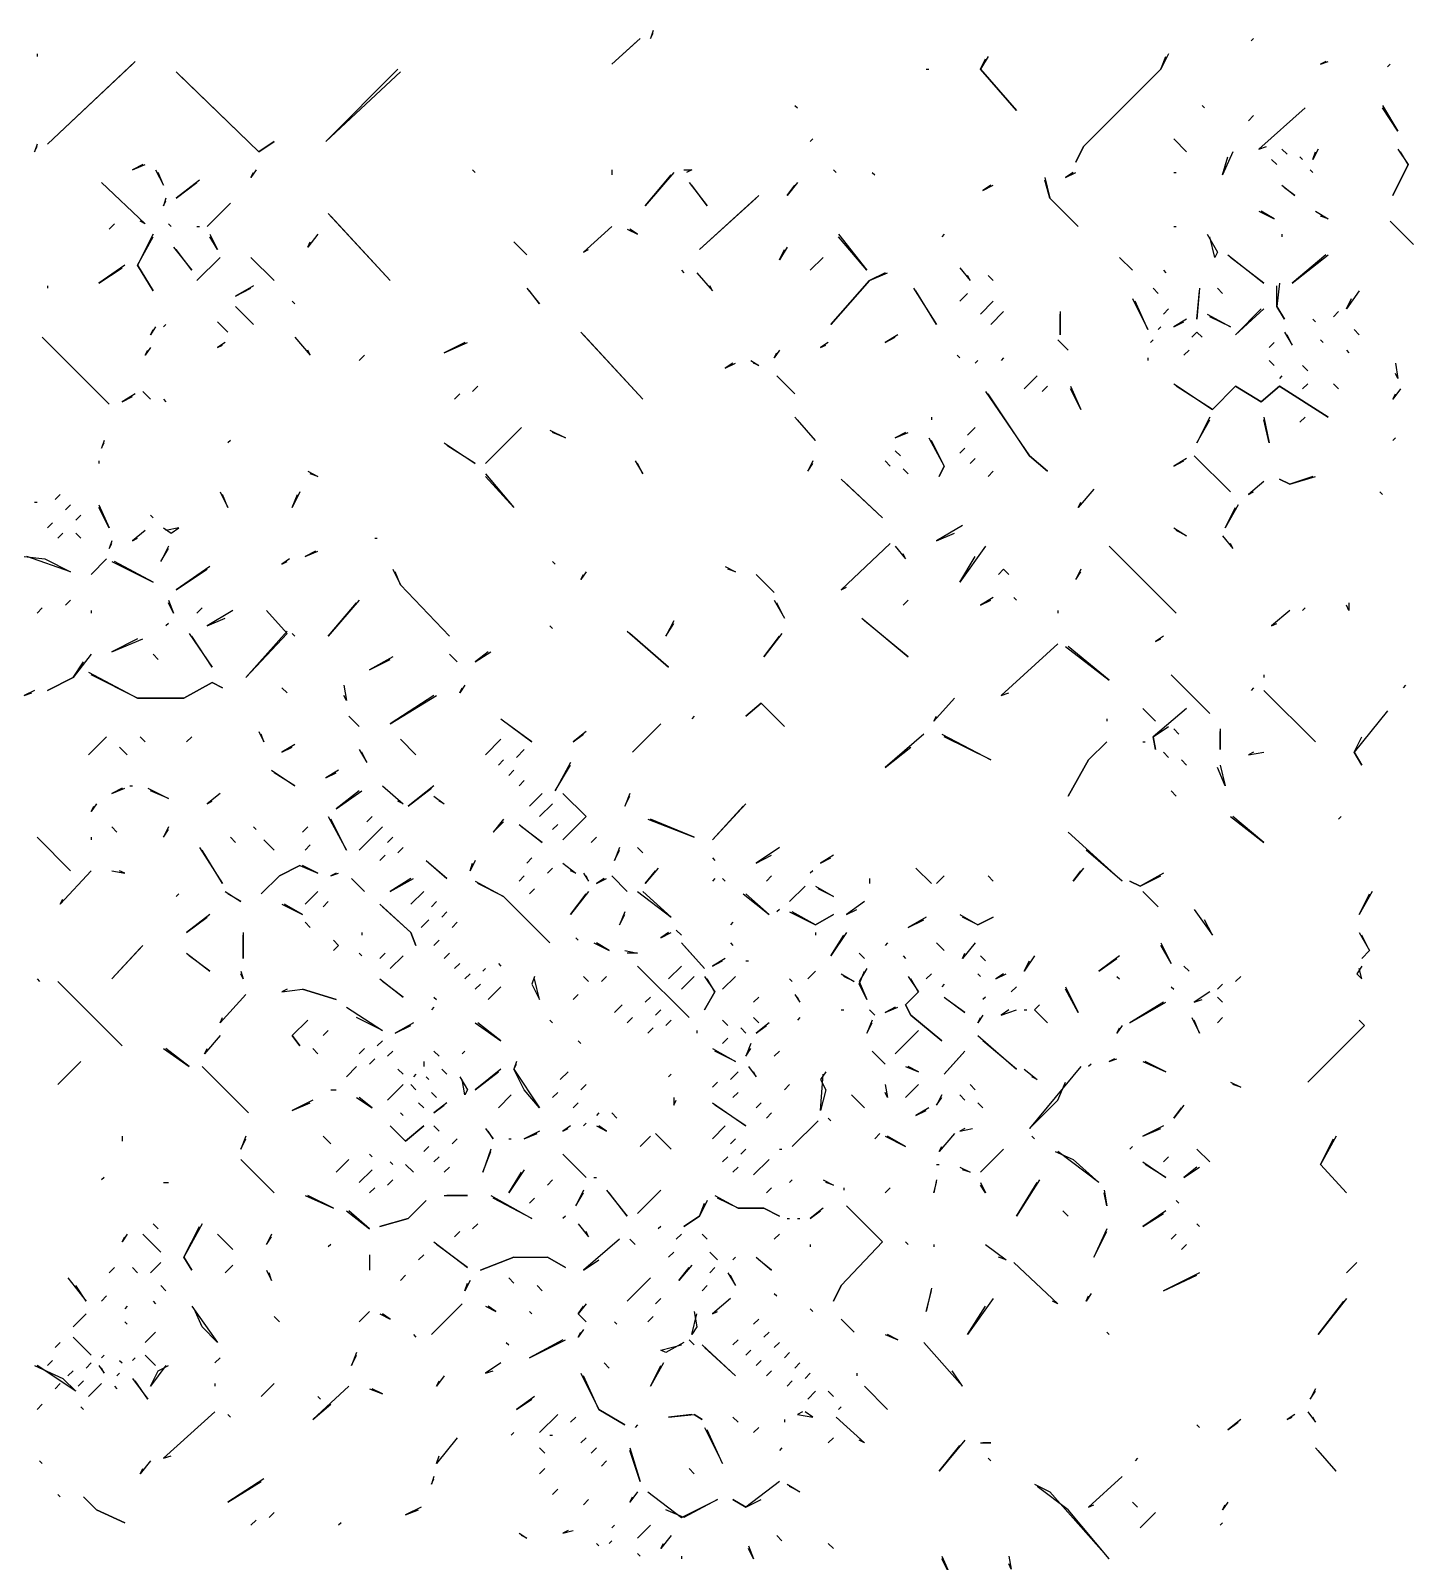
# Model space of a CAD drawing. Extents: x 1 to 2775, y -31 to 2075.
# Drawn here: x 1992.2 to 2081.7, y 575.8 to 674.8 of the extents above; entities that cross this region are included whole.
import ezdxf

# ---------------------------------------------------------------- set-up
doc = ezdxf.new("R2010")
doc.units = 0
doc.layers.add('LINEWORK', color=4, linetype='CONTINUOUS')

msp = doc.modelspace()

# ---------------------------------------------------------------- linework, layer by layer
at = {"layer": 'LINEWORK'}
for points in [[(2031.6667, 674.3333), (2029.8333, 672.6667), (2031.5, 674.1667)], [(2032.5, 674.8333), (2032.3333, 674.3333), (2032.5, 674.6667)], [(2071.3333, 674.3333), (2071.1667, 674.1667)], [(1992.6667, 673.3333), (1992.6667, 673.1667)], [(2065.8333, 673.3333), (2065.3333, 672.3333), (2060.3333, 667.3333), (2059.8333, 666.3333), (2060.3333, 667.3333), (2065.3333, 672.3333), (2065.6667, 673.1667)], [(1999, 672.8333), (1993.3333, 667.5), (1998.8333, 672.6667)], [(2016, 672.3333), (2011.3333, 667.6667), (2016.1667, 672.1667)], [(2050.1667, 672.3333), (2050.3333, 672.3333)], [(2054.1667, 673.1667), (2053.6667, 672.3333), (2056, 669.6667), (2053.6667, 672.3333), (2054, 673)], [(2076, 672.8333), (2075.6667, 672.6667), (2076.1667, 672.8333)], [(2080.1667, 672.6667), (2080, 672.5)], [(2001.6667, 672.1667), (2007, 667), (2008, 667.6667), (2007, 667), (2001.8333, 672)], [(2041.6667, 670), (2041.8333, 669.8333)], [(2068, 670), (2068.1667, 669.8333)], [(2071.3333, 669.3333), (2071, 669)], [(2074.6667, 669.8333), (2071.6667, 667.1667), (2072.1667, 667.3333)], [(2079.6667, 670), (2080.6667, 668.3333), (2079.6667, 669.8333)], [(1992.6667, 667.5), (1992.5, 667), (1992.6667, 667.3333)], [(2042.8333, 667.8333), (2042.6667, 667.6667)], [(2066.1667, 667.8333), (2067, 667)], [(2070, 667), (2069.3333, 665.5), (2069.6667, 666.6667)], [(2072.5, 666.5), (2072.8333, 666.1667)], [(2073.1667, 667.1667), (2073.5, 666.8333)], [(2074.3333, 666.6667), (2074.5, 666.5)], [(2075.5, 667.1667), (2075.1667, 666.5), (2075.3333, 667)], [(2080.6667, 667.1667), (2081.3333, 666.1667), (2080.3333, 664.1667), (2081.3333, 666.1667), (2080.8333, 667)], [(1999.5, 666.1667), (1998.8333, 665.8333), (1999.6667, 666.1667)], [(2000.3333, 665.8333), (2000.8333, 664.8333), (2000.5, 665.6667)], [(2006.8333, 665.8333), (2006.5, 665.3333), (2006.6667, 665.6667)], [(2020.8333, 665.8333), (2021, 665.6667)], [(2029.8333, 665.8333), (2029.8333, 665.5)], [(2033.8333, 665.6667), (2032, 663.5), (2033.6667, 665.5)], [(2034.5, 665.8333), (2035, 665.8333), (2034.6667, 665.6667)], [(2044.1667, 665.8333), (2044.3333, 665.6667)], [(2046.6667, 665.6667), (2046.8333, 665.5)], [(2057.8333, 665.3333), (2058.1667, 664), (2060, 662.1667), (2058.1667, 664), (2057.8333, 665.1667)], [(2059.6667, 665.6667), (2059.1667, 665.3333), (2059.8333, 665.6667)], [(2066.1667, 665.6667), (2066.3333, 665.6667)], [(2075, 665.8333), (2075.1667, 665.6667)], [(1996.8333, 665), (1999.6667, 662.3333), (1999.3333, 662.5)], [(2003.1667, 665.1667), (2001.6667, 664), (2003, 665)], [(2034.8333, 665), (2036, 663.5), (2035, 664.8333)], [(2041.8333, 665), (2041.1667, 664.1667), (2041.6667, 664.8333)], [(2054.3333, 664.8333), (2053.8333, 664.5), (2054.5, 664.8333)], [(2073.1667, 664.8333), (2074, 664.1667), (2073.3333, 664.6667)], [(2001, 664), (2000.8333, 663.5), (2001, 663.8333)], [(2005.1667, 663.6667), (2003.6667, 662.1667)], [(2039.3333, 664.1667), (2035.5, 660.6667), (2039.1667, 664)], [(1997.6667, 662.3333), (1997.3333, 662)], [(2001.1667, 662.3333), (2001.3333, 662.1667)], [(2011.5, 663), (2015.5, 658.6667), (2011.6667, 662.8333)], [(2071.6667, 663.1667), (2072.6667, 662.6667), (2071.8333, 663.1667)], [(2075.3333, 663.1667), (2076.1667, 662.6667), (2075.6667, 662.8333)], [(2080.1667, 662.5), (2081.6667, 661)], [(2000.1667, 661.6667), (1999.1667, 659.6667), (2000.1667, 658), (1999.1667, 659.6667), (2000.1667, 661.5)], [(2003, 662.1667), (2003.1667, 662.1667)], [(2003.8333, 661.6667), (2004.3333, 660.6667), (2003.8333, 661.5)], [(2010.8333, 661.6667), (2010.1667, 660.8333), (2010.3333, 661.1667)], [(2029.8333, 662.1667), (2028, 660.5), (2028.3333, 660.6667)], [(2030.8333, 662), (2031.5, 661.6667), (2031, 662)], [(2044.5, 661.6667), (2046.3333, 659.3333), (2044.5, 661.5)], [(2051.3333, 661.6667), (2051.1667, 661.5)], [(2066.1667, 662.1667), (2066.3333, 662.1667)], [(2068.3333, 661.6667), (2069, 660.5), (2068.8333, 660.1667), (2068.5, 661.5)], [(2073.1667, 661.6667), (2073.1667, 661.5)], [(2001.5, 660.8333), (2002.6667, 659.3333), (2001.6667, 660.6667)], [(2023.5, 661.1667), (2024.3333, 660.3333)], [(2041.1667, 660.8333), (2040.6667, 660), (2041, 660.6667)], [(2069.6667, 660.3333), (2072, 658.5), (2069.8333, 660.1667)], [(2076, 660.3333), (2073.8333, 658.5), (2076.1667, 660.3333)], [(1998.3333, 659.6667), (1996.6667, 658.5), (1998.1667, 659.5)], [(2004.5, 660.1667), (2003, 658.6667)], [(2006.5, 660.1667), (2008, 658.6667)], [(2043.5, 660.1667), (2042.6667, 659.3333)], [(2052.3333, 659.5), (2053, 658.6667), (2052.8333, 659)], [(2062.6667, 660.1667), (2063.5, 659.3333)], [(2034.3333, 659.3333), (2034.5, 659.1667)], [(2035.3333, 659.1667), (2036.3333, 658), (2036.1667, 658.3333)], [(2047.5, 659.1667), (2046.5, 658.6667), (2044, 655.8333), (2046.5, 658.6667), (2047.6667, 659.1667)], [(2054.1667, 659), (2054.5, 658.6667)], [(2065.5, 659.3333), (2065.6667, 659.1667)], [(2073, 658.5), (2072.8333, 657), (2073.3333, 656.1667), (2072.8333, 657), (2072.8333, 658.3333)], [(1993.3333, 658.3333), (1993.3333, 658.1667)], [(2006.6667, 658.3333), (2005.5, 657.6667), (2006.5, 658.1667)], [(2024.3333, 658.1667), (2025.1667, 657.1667), (2024.5, 658)], [(2049.3333, 658.1667), (2050.8333, 655.8333), (2049.5, 658)], [(2052.8333, 657.8333), (2052.3333, 657.3333)], [(2063.5, 657.5), (2064.5, 655.5), (2063.6667, 657.3333)], [(2064.8333, 658.1667), (2065.1667, 657.8333)], [(2067.8333, 658.1667), (2067.6667, 656.1667), (2067.8333, 658)], [(2069, 658.1667), (2069.3333, 657.8333)], [(2078.1667, 658), (2077.3333, 656.8333), (2077.6667, 657.5)], [(2005.5, 657), (2006.6667, 655.8333)], [(2009.1667, 657.3333), (2009.3333, 657.1667)], [(2054.5, 657.3333), (2053.6667, 656.5)], [(2055.1667, 656.6667), (2054.3333, 655.8333)], [(2058.8333, 656.6667), (2058.8333, 655.1667), (2058.8333, 656.5)], [(2065.8333, 656.8333), (2065.5, 656.5)], [(2068.3333, 656.5), (2069.8333, 655.6667), (2068.5, 656.3333)], [(2071.8333, 656.8333), (2070.1667, 655.1667), (2072, 656.8333)], [(2076.8333, 656.6667), (2076.5, 656.3333)], [(2000.3333, 655.6667), (2000, 655.1667), (2000.1667, 655.5)], [(2001, 655.8333), (2000.8333, 655.6667)], [(2004.3333, 656), (2005, 655.3333)], [(2065.3333, 655.6667), (2065.1667, 655.5)], [(2067, 656.1667), (2066.1667, 655.6667), (2066.8333, 656)], [(2075.1667, 656.1667), (2075.3333, 656)], [(2077.8333, 655.5), (2078.1667, 655.1667)], [(1993, 655), (1997.3333, 650.6667)], [(2004.8333, 654.6667), (2004.3333, 654.3333), (2004.6667, 654.5)], [(2009.3333, 655), (2010.3333, 653.8333), (2010.1667, 654.1667)], [(2020.3333, 654.6667), (2019, 654), (2020.5, 654.6667)], [(2027.8333, 655.3333), (2031.8333, 651), (2028, 655.1667)], [(2043.8333, 654.6667), (2043.3333, 654.3333), (2043.6667, 654.5)], [(2048.3333, 655.1667), (2047.5, 654.6667), (2048.1667, 655)], [(2058.6667, 654.8333), (2059.3333, 654.1667)], [(2064.8333, 654.8333), (2064.6667, 654.6667)], [(2067.6667, 655.3333), (2067.3333, 655), (2067.6667, 655.3333), (2068, 655)], [(2072.6667, 654.6667), (2072.3333, 654.3333)], [(2073.3333, 655.3333), (2073.8333, 654.5), (2073.5, 655.1667)], [(2075.6667, 654.8333), (2075.8333, 654.6667)], [(2000, 654.3333), (1999.6667, 653.8333), (1999.8333, 654.1667)], [(2013.8333, 653.8333), (2013.5, 653.5)], [(2038.8333, 653.5), (2039.3333, 653.1667), (2039, 653.3333)], [(2040.6667, 654.1667), (2040.3333, 653.6667), (2040.5, 654)], [(2052.1667, 653.8333), (2052.3333, 653.6667)], [(2053.5, 653.5), (2053.3333, 653.3333)], [(2055.1667, 653.6667), (2055, 653.5)], [(2064.5, 653.6667), (2064.5, 653.5)], [(2067.1667, 654.1667), (2066.8333, 653.8333)], [(2072.3333, 653.5), (2072.6667, 653.1667)], [(2077.3333, 654.1667), (2077.5, 654)], [(2037.6667, 653.3333), (2037.1667, 653), (2037.8333, 653.3333)], [(2040.5, 652.5), (2041.6667, 651.3333)], [(2057.3333, 652.5), (2056.5, 651.6667)], [(2073.1667, 652.5), (2073, 652.3333)], [(2074.5, 653.1667), (2074.8333, 652.8333)], [(2080.5, 653.3333), (2080.6667, 652.3333), (2080.5, 652.6667)], [(1999.5, 651.5), (2000, 651)], [(2021.1667, 651.8333), (2020.8333, 651.5)], [(2054, 651.5), (2056.8333, 647.3333), (2058, 646.3333), (2056.8333, 647.3333), (2054.1667, 651.3333)], [(2058, 651.8333), (2057.6667, 651.5)], [(2059.5, 651.8333), (2060.1667, 650.3333), (2059.5, 651.6667)], [(2066.1667, 652), (2068.6667, 650.3333), (2070.1667, 651.8333), (2071.8333, 650.8333), (2073, 651.8333), (2076.1667, 649.8333), (2073, 651.8333), (2071.8333, 650.8333), (2070.1667, 651.8333), (2068.6667, 650.3333), (2066.3333, 651.8333)], [(2074.8333, 652), (2074.5, 651.6667)], [(2076.5, 652), (2076.8333, 651.6667)], [(2080.8333, 651.6667), (2080.3333, 651), (2080.5, 651.3333)], [(1999, 651.3333), (1998.1667, 650.8333), (1998.8333, 651.1667)], [(2000.8333, 651), (2001, 650.8333)], [(2020, 651.3333), (2019.6667, 651)], [(2041.6667, 649.8333), (2043, 648.3333), (2041.8333, 649.6667)], [(2050.5, 649.8333), (2050.5, 649.6667)], [(2068.5, 649.8333), (2067.6667, 648.1667), (2068.5, 649.6667)], [(2072, 649.8333), (2072.3333, 648.1667), (2072, 649.6667)], [(2074.6667, 649.8333), (2074.3333, 649.5)], [(2024, 649.1667), (2021.6667, 646.8333)], [(2025.8333, 649), (2026.8333, 648.5), (2026, 648.8333)], [(2048.8333, 648.8333), (2048.1667, 648.5), (2049, 648.8333)], [(2050.3333, 648.5), (2051.3333, 646.6667), (2051, 646), (2051.3333, 646.6667), (2050.5, 648.3333)], [(2053.3333, 649.1667), (2052.8333, 648.6667)], [(2080.5, 648.5), (2080.3333, 648.3333)], [(1997, 648.3333), (1996.8333, 647.8333), (1997, 648.1667)], [(2005.1667, 648.3333), (2005, 648.1667)], [(2019, 648.1667), (2021, 646.8333), (2019.1667, 648)], [(2048.1667, 647.6667), (2048.5, 647.3333)], [(2052.6667, 647.8333), (2052.3333, 647.5)], [(1996.6667, 647), (1996.6667, 646.8333)], [(2031.3333, 647), (2031.8333, 646.1667), (2031.5, 646.8333)], [(2042.8333, 647), (2042.5, 646.3333), (2042.8333, 646.8333)], [(2047.5, 647), (2047.8333, 646.6667)], [(2048.6667, 646.5), (2049, 646.1667)], [(2053.3333, 647.1667), (2053, 646.8333)], [(2067, 647.1667), (2066.1667, 646.6667), (2066.8333, 647)], [(2067.5, 647.3333), (2069.8333, 645)], [(2010.1667, 646.3333), (2010.8333, 646), (2010.3333, 646.1667)], [(2021.6667, 646.1667), (2023.5, 644), (2021.6667, 646)], [(2044.6667, 645.8333), (2047.3333, 643.3333), (2044.8333, 645.6667)], [(2054.5, 646.3333), (2054.1667, 646)], [(2072, 645.6667), (2071, 644.8333), (2071.3333, 645)], [(2075.1667, 646), (2073.6667, 645.5), (2073, 645.8333), (2073.6667, 645.5), (2075.3333, 646)], [(1994.1667, 644.8333), (1993.8333, 644.5)], [(2004.5, 645), (2005, 644), (2004.6667, 644.8333)], [(2009.6667, 645), (2009.1667, 644), (2009.5, 644.8333)], [(2061, 645.1667), (2060, 644), (2060.1667, 644.3333)], [(2079.5, 645), (2079.6667, 644.8333)], [(1992.5, 644.3333), (1992.6667, 644.3333)], [(1994.8333, 644.1667), (1994.5, 643.8333)], [(1995.5, 643.5), (1995.1667, 643.1667)], [(1996.6667, 644.1667), (1997.3333, 642.6667), (1996.6667, 644)], [(2000, 643.5), (2000.1667, 643.3333)], [(2070.3333, 644.1667), (2069.5, 642.6667), (2070.1667, 644)], [(1993.6667, 643), (1993.3333, 642.6667)], [(2000.8333, 642.6667), (2001.3333, 642.3333), (2001.8333, 642.6667), (2001, 642.5)], [(2052.5, 642.8333), (2050.8333, 641.8333), (2052, 642.3333)], [(2066.1667, 642.6667), (2067, 642.1667), (2066.3333, 642.5)], [(1994.3333, 642.3333), (1994, 642)], [(1995.1667, 642.3333), (1995.5, 642)], [(1997.5, 641.8333), (1997.3333, 641.3333), (1997.5, 641.6667)], [(1999.6667, 642.5), (1998.8333, 641.8333), (1999.1667, 642)], [(2014.5, 642), (2014.6667, 642)], [(2047.8333, 641.6667), (2044.6667, 638.6667), (2045, 638.8333)], [(2069.3333, 642.1667), (2070, 641.3333), (2069.8333, 641.6667)], [(1991.8333, 640.8333), (1993.1667, 640.6667), (1994.8333, 639.8333), (1992, 640.8333)], [(1997.1667, 640.6667), (1996.1667, 639.6667)], [(2001.1667, 641.5), (2000.6667, 640.5), (2001.1667, 641.3333)], [(2009, 640.6667), (2008.5, 640.3333), (2008.8333, 640.5)], [(2010.6667, 641.1667), (2010, 640.8333), (2010.8333, 641.1667)], [(2048.1667, 641.5), (2048.8333, 640.6667), (2048.6667, 641)], [(2054, 641.5), (2052.3333, 639.1667), (2053.3333, 640.8333)], [(2062, 641.5), (2066.3333, 637.1667)], [(1997.5, 640.5), (2000.1667, 639.1667), (1997.6667, 640.5)], [(2003.8333, 640.1667), (2001.6667, 638.6667), (2003.6667, 640)], [(2015.6667, 640), (2016.1667, 639), (2019.3333, 635.6667), (2016.1667, 639), (2015.8333, 639.8333)], [(2026, 640.5), (2026.1667, 640.3333)], [(2028.1667, 639.8333), (2027.8333, 639.3333), (2028, 639.6667)], [(2037.1667, 640.1667), (2037.8333, 639.8333), (2037.3333, 640)], [(2039.1667, 639.6667), (2040.3333, 638.5)], [(2055.1667, 640), (2054.8333, 639.6667), (2055.1667, 640), (2055.5, 639.6667)], [(2060.1667, 640), (2059.8333, 639.3333), (2060.1667, 639.8333)], [(1994.8333, 638), (1994.5, 637.6667)], [(2001.1667, 638), (2001.5, 637.1667), (2001.1667, 637.8333)], [(2013.5, 638), (2011.5, 635.6667), (2013.3333, 637.8333)], [(2040.3333, 638), (2041, 636.8333), (2040.5, 637.8333)], [(2049, 638), (2048.6667, 637.6667)], [(2054.5, 638.1667), (2053.6667, 637.6667), (2054.3333, 638)], [(2055.8333, 638.1667), (2056, 638)], [(2077.5, 637.8333), (2077.5, 637.3333), (2077.3333, 637.6667)], [(1993, 637.5), (1992.6667, 637.1667)], [(1996.1667, 637.3333), (1996.1667, 637.1667)], [(2003.3333, 637.5), (2003, 637.1667)], [(2005.3333, 637.3333), (2003.6667, 636.3333), (2004.8333, 636.8333)], [(2007.5, 637.3333), (2008.8333, 635.8333), (2006.1667, 633), (2008.8333, 636)], [(2033.8333, 636.6667), (2033.3333, 635.6667), (2033.8333, 636.5)], [(2046, 636.8333), (2049, 634.3333), (2046.1667, 636.6667)], [(2058.6667, 637.3333), (2058.6667, 637.1667)], [(2073.6667, 637.3333), (2072.5, 636.3333), (2072.8333, 636.5)], [(2074.6667, 637.5), (2074.5, 637.3333)], [(2001.1667, 636.5), (2001, 636.3333)], [(2002.5, 635.8333), (2004, 633.6667), (2002.6667, 635.6667)], [(2009.1667, 635.8333), (2009.3333, 635.6667)], [(2025.8333, 636.3333), (2026, 636.1667)], [(2030.8333, 636), (2033.5, 633.6667), (2031, 635.8333)], [(2040.8333, 635.8333), (2039.6667, 634.3333), (2040.6667, 635.6667)], [(2065.5, 635.6667), (2065, 635.3333), (2065.3333, 635.5)], [(1999.1667, 635.5), (1997.5, 634.6667), (1999.5, 635.5)], [(2021.8333, 634.6667), (2021, 634), (2022, 634.6667)], [(2058.6667, 635.1667), (2055, 631.8333), (2055.5, 632)], [(2059.1667, 635), (2062, 632.8333), (2059.3333, 635)], [(1996.1667, 634.5), (1995, 633), (1993.3333, 632.1667), (1995, 633), (1995.6667, 634)], [(2000.1667, 634.5), (2000.5, 634.1667)], [(2015.6667, 634.3333), (2014.1667, 633.5), (2015.5, 634.1667)], [(2019.3333, 634.5), (2019.8333, 634)], [(1996, 633.3333), (1999.1667, 631.6667), (2002.1667, 631.6667), (2004, 632.6667), (2004.6667, 632.3333), (2004, 632.6667), (2002.1667, 631.6667), (1999.1667, 631.6667), (1996.1667, 633.1667)], [(2066, 633.1667), (2068.5, 630.6667), (2066.1667, 633)], [(2072, 633.1667), (2072, 633)], [(1992.5, 632.1667), (1991.8333, 631.8333), (1992.3333, 632)], [(2008.5, 632.3333), (2008.8333, 632)], [(2012.5, 632.5), (2012.6667, 631.5), (2012.5, 631.8333)], [(2018.3333, 631.8333), (2015.5, 630), (2018.5, 631.8333)], [(2020.3333, 632.5), (2020, 632), (2020.1667, 632.3333)], [(2052, 631.6667), (2050.6667, 630.1667), (2050.8333, 630.5)], [(2071.3333, 632.3333), (2071.1667, 632.1667)], [(2072, 632.1667), (2075.3333, 628.8333)], [(2081.1667, 632.5), (2081, 632.3333)], [(2039.5, 631.3333), (2038.5, 630.5), (2039.5, 631.3333), (2041, 629.8333)], [(2064.1667, 631), (2065, 630.1667)], [(2067, 631), (2064.8333, 629.1667), (2065, 628.3333), (2064.8333, 629.1667), (2065.8333, 629.8333)], [(2080, 630.8333), (2077.8333, 628.1667), (2078.3333, 627.3333), (2077.8333, 628.1667), (2078.3333, 629.1667)], [(2012.8333, 630.5), (2013.5, 629.8333)], [(2022.6667, 630.3333), (2024.6667, 628.8333), (2022.8333, 630.1667)], [(2033, 630), (2031.1667, 628.1667)], [(2035.1667, 630.5), (2035, 630.3333)], [(2061.8333, 630.3333), (2061.8333, 630.1667)], [(2066.1667, 629.6667), (2066.5, 629.3333)], [(2069.1667, 629.6667), (2069.1667, 628.3333), (2069.1667, 629.5)], [(1997.1667, 629.1667), (1996, 628)], [(1999.3333, 629.1667), (1999.6667, 628.8333)], [(2002.6667, 629.1667), (2002.3333, 628.8333)], [(2007, 629.5), (2007.3333, 628.8333), (2007.1667, 629.3333)], [(2009.3333, 628.6667), (2008.5, 628.1667), (2009.1667, 628.5)], [(2016.1667, 629), (2017.1667, 628)], [(2022.6667, 629), (2021.6667, 628)], [(2028.1667, 629.5), (2027.3333, 628.8333), (2028, 629.3333)], [(2050, 629.3333), (2047.5, 627.1667), (2049.1667, 628.5)], [(2051.1667, 629.3333), (2054.3333, 627.6667), (2051.3333, 629.1667)], [(2061.8333, 628.8333), (2060.6667, 627.6667), (2059.3333, 625.3333), (2060.6667, 627.6667)], [(2064.1667, 628.8333), (2064.3333, 628.8333)], [(1998, 628.5), (1998.5, 628)], [(2013.5, 628.3333), (2014, 627.5), (2013.6667, 628.1667)], [(2022.8333, 627.6667), (2022.5, 627.3333)], [(2024.1667, 628.3333), (2023.6667, 627.8333)], [(2065.5, 628.1667), (2065.8333, 627.8333)], [(2066.6667, 627.6667), (2067, 627.3333)], [(2071.3333, 628.1667), (2071, 628), (2072, 628.1667)], [(2007.8333, 627), (2009.3333, 626), (2008, 626.8333)], [(2012.1667, 627), (2011.3333, 626.5), (2012, 626.8333)], [(2023.5, 627), (2023.1667, 626.6667)], [(2027.1667, 627.5), (2026.1667, 625.6667), (2027.1667, 627.3333)], [(2069.1667, 627.3333), (2069.5, 626), (2069, 627.1667)], [(1998.1667, 625.8333), (1997.5, 625.5), (1998.3333, 625.8333)], [(1998.6667, 626), (1998.8333, 626)], [(1999.8333, 625.8333), (2001.1667, 625.1667), (2000, 625.6667)], [(2015, 626), (2016.3333, 624.8333), (2016, 625)], [(2018.3333, 626), (2016.6667, 624.6667), (2018.1667, 625.8333)], [(2024.1667, 626.3333), (2023.8333, 626)], [(1996.5, 624.8333), (1996.1667, 624.3333), (1996.3333, 624.6667)], [(2004.5, 625.5), (2003.6667, 624.8333), (2004, 625)], [(2013.5, 625.6667), (2012, 624.5), (2013.6667, 625.6667)], [(2018.3333, 625.3333), (2019, 624.8333), (2018.6667, 625)], [(2025.3333, 625.5), (2024.5, 624.6667)], [(2026, 624.8333), (2025.1667, 624)], [(2026.6667, 625.5), (2028.1667, 624), (2026.6667, 622.5), (2028.1667, 624)], [(2031, 625.5), (2030.6667, 624.6667), (2031, 625.3333)], [(2038.5, 624.8333), (2036.3333, 622.5), (2038.3333, 624.6667)], [(2066, 625.6667), (2066.3333, 625.3333)], [(2011.5, 624), (2012.6667, 621.8333), (2011.6667, 623.8333)], [(2014.3333, 624), (2014, 623.6667)], [(2022.8333, 623.8333), (2022.1667, 623), (2022.8333, 623.6667)], [(2032.1667, 623.8333), (2035.1667, 622.6667), (2032.3333, 623.8333)], [(2069.8333, 624), (2072, 622.3333), (2070, 624)], [(2077, 624), (2076.8333, 623.8333)], [(1997.5, 623.3333), (1997.8333, 623)], [(2001.1667, 623.3333), (2000.8333, 622.6667), (2001.1667, 623.1667)], [(2006.6667, 623.3333), (2006.8333, 623.1667)], [(2010.1667, 623.3333), (2009.8333, 623)], [(2015, 623.3333), (2013.5, 621.8333)], [(2023.8333, 623.5), (2025.3333, 622.3333), (2024, 623.3333)], [(2026.3333, 623.5), (2026, 623.1667)], [(2059.3333, 623), (2062.8333, 619.8333), (2060.5, 621.8333)], [(1992.6667, 622.6667), (1994.8333, 620.5)], [(1996.1667, 622.6667), (1996.1667, 622.5)], [(2003.1667, 622), (2004.6667, 619.6667), (2003.3333, 621.8333)], [(2005.1667, 622.6667), (2005.5, 622.3333)], [(2007.3333, 622.5), (2008, 621.8333)], [(2010.3333, 622.1667), (2010, 621.8333)], [(2015.6667, 622.6667), (2015.3333, 622.3333)], [(2016.3333, 622), (2016, 621.6667)], [(2028.8333, 622.6667), (2028.5, 622.3333)], [(2030.3333, 622), (2030, 621.1667), (2030.3333, 621.8333)], [(2031.5, 622), (2031.8333, 621.6667)], [(2040.6667, 622), (2039.1667, 621), (2040.1667, 621.5)], [(2009.6667, 620.8333), (2008.3333, 620.1667), (2007.1667, 619), (2008.3333, 620.1667), (2009.6667, 620.8333), (2010.8333, 620.3333), (2009.8333, 620.8333)], [(2015.1667, 621.5), (2014.8333, 621.1667)], [(2017.8333, 621.1667), (2019.1667, 620), (2018, 621)], [(2021, 621.1667), (2020.6667, 620.5), (2020.8333, 621)], [(2024.6667, 621.3333), (2024.3333, 621)], [(2026.6667, 621), (2027.5, 620.3333), (2027.1667, 620.5)], [(2036.3333, 621.3333), (2036.5, 621.1667)], [(2044.1667, 621.5), (2043.3333, 621), (2044, 621.3333)], [(1996.1667, 620.5), (1994.1667, 618.3333), (1994.3333, 618.6667)], [(1997.5, 620.5), (1998.3333, 620.3333), (1998, 620.5)], [(2012, 620.3333), (2011.6667, 620.1667), (2012.1667, 620.3333)], [(2013, 620), (2013.8333, 619.1667)], [(2016.8333, 620), (2015.5, 619.1667), (2017, 620)], [(2021, 619.8333), (2022.8333, 618.8333), (2025.8333, 615.8333), (2022.8333, 618.8333), (2021.1667, 619.6667)], [(2024.1667, 620.1667), (2023.8333, 619.8333)], [(2026, 620.6667), (2025.6667, 620.3333)], [(2028, 620.3333), (2028.3333, 619.8333), (2028.1667, 620.1667)], [(2029.3333, 620), (2028.8333, 619.6667), (2029.5, 620)], [(2029.8333, 620.1667), (2030.8333, 619.1667)], [(2032.8333, 620.6667), (2032, 619.6667), (2032.6667, 620.5)], [(2036.5, 620), (2036.3333, 619.8333)], [(2037, 620), (2037.1667, 619.8333)], [(2040.1667, 620.1667), (2039.8333, 619.8333)], [(2042.8333, 620.5), (2042.6667, 620.3333)], [(2046.5, 620), (2046.5, 619.6667)], [(2049.5, 620.6667), (2050.5, 619.6667)], [(2051.3333, 620.1667), (2050.8333, 619.6667)], [(2054.1667, 620.1667), (2054.5, 619.8333)], [(2060.3333, 620.6667), (2059.6667, 619.8333), (2060.1667, 620.5)], [(2065.5, 620.3333), (2064, 619.5), (2063.3333, 619.8333), (2064, 619.5), (2065.3333, 620.1667)], [(2001.8333, 619), (2001.6667, 618.8333)], [(2004.8333, 619.1667), (2005.8333, 618.5), (2005, 619)], [(2010.8333, 619.1667), (2010, 618.3333)], [(2017.6667, 619.1667), (2016.8333, 618.3333)], [(2024.8333, 619.3333), (2024.5, 619)], [(2028.3333, 619.1667), (2027.1667, 617.6667), (2028.1667, 619)], [(2031.5, 619.1667), (2033.6667, 617.5), (2031.8333, 619.1667)], [(2038.3333, 619), (2040, 617.6667), (2038.5, 619)], [(2042.3333, 619.5), (2041.3333, 618.5)], [(2043, 619.5), (2044.1667, 618.8333), (2043.1667, 619.3333)], [(2064.1667, 619.1667), (2065.1667, 618.1667)], [(2079, 619.1667), (2078.1667, 617.6667), (2078.8333, 619)], [(2008.5, 618.3333), (2009.8333, 617.6667), (2008.6667, 618.3333)], [(2011.5, 618.5), (2011.1667, 618.1667)], [(2014.8333, 618.3333), (2016.8333, 616.5), (2017.1667, 615.6667), (2016.8333, 616.5), (2015, 618.1667)], [(2018.5, 618.5), (2018.1667, 618.1667)], [(2019.1667, 617.8333), (2018.8333, 617.5)], [(2030.6667, 617.8333), (2030.3333, 617), (2030.6667, 617.6667)], [(2040.6667, 618), (2040.5, 617.8333)], [(2041.3333, 617.8333), (2043, 617), (2044.1667, 617.6667), (2043, 617), (2041.5, 617.8333)], [(2046.1667, 618.5), (2045, 617.6667), (2045.6667, 618)], [(2067.5, 618), (2068.6667, 616.3333), (2068.1667, 617.3333)], [(2003.8333, 617.6667), (2002.3333, 616.5), (2003.6667, 617.5)], [(2010, 617.1667), (2010.3333, 616.8333)], [(2018, 617.3333), (2017.5, 616.8333)], [(2019.8333, 617.1667), (2019.5, 616.8333)], [(2037.6667, 617.1667), (2037.5, 617)], [(2050.1667, 617.5), (2049, 616.8333), (2050, 617.3333)], [(2052.3333, 617.6667), (2053.5, 617), (2054.5, 617.5), (2053.5, 617), (2052.5, 617.5)], [(2006, 616.5), (2006, 614.8333), (2006, 616.3333)], [(2011.8333, 616), (2012.1667, 615.6667), (2011.8333, 615.3333), (2012.1667, 615.6667)], [(2013.6667, 616.5), (2013.6667, 616.3333)], [(2018.6667, 616), (2018.3333, 615.6667)], [(2027.5, 616.1667), (2027.6667, 616)], [(2028.6667, 615.8333), (2029.6667, 615.3333), (2028.8333, 615.8333)], [(2033.5, 616.5), (2033, 616.1667), (2033.6667, 616.5)], [(2034, 616.6667), (2034.3333, 616.3333)], [(2034.3333, 615.8333), (2035.8333, 614.1667), (2034.5, 615.6667)], [(2037.5, 615.8333), (2037.6667, 615.6667)], [(2043, 616.5), (2043, 616.3333)], [(2045, 616.5), (2044, 615), (2044.8333, 616.3333)], [(2047.6667, 615.8333), (2047.5, 615.6667)], [(2050.8333, 615.8333), (2051.3333, 615.3333)], [(2053.3333, 615.8333), (2052.5, 614.8333), (2052.6667, 615.1667)], [(2065.3333, 615.8333), (2066, 614.5), (2065.3333, 615.6667)], [(2078.1667, 616.5), (2078.8333, 615.3333), (2078.3333, 614.8333), (2078.8333, 615.3333), (2078.3333, 616.3333)], [(1999.5, 615.6667), (1997.5, 613.5), (1999.3333, 615.5)], [(2002.3333, 615.1667), (2003.8333, 614), (2002.5, 615)], [(2013.5, 615.1667), (2013.6667, 615)], [(2015.1667, 615.1667), (2014.8333, 614.8333)], [(2016.3333, 615), (2015.5, 614.1667)], [(2019.3333, 615.1667), (2019, 614.8333)], [(2030.6667, 615.3333), (2031.5, 615.1667), (2030.8333, 615.1667)], [(2037.1667, 614.8333), (2036.3333, 614.3333), (2037, 614.6667)], [(2045.8333, 615.1667), (2046.1667, 614.8333)], [(2048.6667, 615), (2048.8333, 614.8333)], [(2053.6667, 615), (2054, 614.6667)], [(2057.1667, 615), (2056.5, 614), (2056.8333, 614.6667)], [(2062.6667, 615), (2061.3333, 614), (2062.5, 614.8333)], [(2005.8333, 614), (2006, 613.5), (2005.8333, 613.8333)], [(2020, 614.5), (2019.6667, 614.1667)], [(2020.6667, 613.8333), (2020.3333, 613.5)], [(2021.6667, 614.1667), (2021.5, 614)], [(2022.5, 614.5), (2022.6667, 614.3333)], [(2031.5, 614.3333), (2034.8333, 611)], [(2034.3333, 614.3333), (2033.5, 613.5)], [(2038.5, 614.6667), (2038.6667, 614.6667)], [(2043, 614), (2042.5, 613.5)], [(2044.6667, 613.8333), (2045.5, 613.3333), (2044.8333, 613.6667)], [(2046.3333, 614.1667), (2045.8333, 613.3333), (2046.3333, 612.1667), (2045.8333, 613.1667), (2046.1667, 614)], [(2050.5, 613.8333), (2050.1667, 613.5)], [(2053.5, 613.8333), (2053.6667, 613.6667)], [(2055.1667, 613.8333), (2054.6667, 613.5), (2055.3333, 613.8333)], [(2066.8333, 614.3333), (2067.1667, 614)], [(2078.3333, 614.3333), (2078, 613.8333), (2078.3333, 613.5), (2078.1667, 614.1667)], [(1992.6667, 613.5), (1992.8333, 613.3333)], [(1994, 613.3333), (1998.1667, 609.1667)], [(2008.8333, 612.8333), (2008.5, 612.6667), (2009.8333, 612.8333), (2012, 612.1667), (2009.8333, 612.8333)], [(2014.8333, 613.5), (2016.3333, 612.3333), (2015, 613.3333)], [(2021.3333, 613.1667), (2021, 612.8333)], [(2022.6667, 613), (2021.8333, 612.1667)], [(2024.8333, 613.6667), (2024.6667, 613.1667), (2025.1667, 612.1667), (2024.8333, 613.5)], [(2028, 613.6667), (2028.3333, 613.3333)], [(2029.5, 613.6667), (2029.1667, 613.3333)], [(2035.1667, 613.6667), (2034.3333, 612.8333)], [(2035.8333, 613.6667), (2036.5, 612.6667), (2035.8333, 611.5), (2036.5, 612.6667), (2036, 613.5)], [(2037.8333, 613.6667), (2037, 612.8333)], [(2041.3333, 613.5), (2041.5, 613.3333)], [(2049, 613.6667), (2049.6667, 612.6667), (2048.8333, 611.8333), (2049.1667, 611.1667), (2051.1667, 609.5), (2049.1667, 611.1667), (2048.8333, 611.8333), (2049.6667, 612.6667), (2049.1667, 613.5)], [(2051.3333, 613.1667), (2051.1667, 613)], [(2056, 613), (2055.6667, 612.6667)], [(2059.1667, 613), (2060, 611.3333), (2059.1667, 612.8333)], [(2062.5, 613.6667), (2062.6667, 613.5)], [(2066, 613), (2066.1667, 612.8333)], [(2069.3333, 613.1667), (2069, 612.8333)], [(2070.5, 613.6667), (2070.1667, 613.3333)], [(2006.1667, 612.5), (2004.5, 610.6667), (2004.6667, 611)], [(2018.3333, 612.3333), (2018.5, 612.1667)], [(2027.6667, 612.5), (2027.3333, 612.1667)], [(2030.5, 611.8333), (2030, 611.3333)], [(2032.3333, 612.3333), (2032, 612)], [(2039.3333, 612.3333), (2039, 612)], [(2041.6667, 612.5), (2042, 612), (2041.8333, 612.3333)], [(2051.3333, 612.3333), (2052.6667, 611.3333), (2051.5, 612.1667)], [(2054, 612.3333), (2053.8333, 612.1667)], [(2057.5, 611.8333), (2057.1667, 611.5), (2058, 610.6667), (2057.1667, 611.5)], [(2065.5, 612), (2063.3333, 610.6667), (2065.6667, 612)], [(2068.5, 612.6667), (2067.5, 612), (2068, 612.1667)], [(2069, 612.3333), (2069.3333, 612)], [(2010.1667, 610.8333), (2009.1667, 609.8333), (2009.6667, 609.1667), (2009.1667, 609.8333)], [(2012.6667, 611.6667), (2015, 610.1667), (2013.3333, 611)], [(2018.3333, 611.6667), (2018.1667, 611.5)], [(2025.8333, 610.8333), (2026, 610.6667)], [(2031.1667, 611), (2030.8333, 610.6667)], [(2033, 611.5), (2032.6667, 611.1667)], [(2033.6667, 610.8333), (2033.3333, 610.5)], [(2037, 610.8333), (2037.3333, 610.5)], [(2039, 611), (2039.3333, 610.6667)], [(2042, 611), (2041.8333, 610.8333)], [(2044.6667, 611.5), (2044.8333, 611.5)], [(2046.6667, 610.8333), (2046.3333, 610), (2046.6667, 610.6667)], [(2046.5, 611.5), (2046.8333, 611.1667)], [(2048.1667, 611.6667), (2047.5, 611.3333), (2048.3333, 611.6667)], [(2053.8333, 611.1667), (2053.5, 610.6667), (2053.6667, 611)], [(2055.5, 611.5), (2055, 611.1667), (2056, 611.5)], [(2056.5, 611.5), (2056.6667, 611.5)], [(2067.3333, 611), (2067.8333, 610), (2067.5, 610.8333)], [(2069.3333, 611), (2069, 610.6667)], [(2078.1667, 610.8333), (2078.5, 610.5), (2074.8333, 606.8333), (2078.5, 610.5)], [(2011.5, 610.1667), (2011.1667, 609.8333)], [(2017, 610.6667), (2015.8333, 610), (2016.8333, 610.5)], [(2021, 610.6667), (2022.6667, 609.5), (2021.1667, 610.6667)], [(2032.5, 610.3333), (2032.1667, 610)], [(2035.3333, 610.1667), (2035.3333, 610)], [(2038.1667, 610.3333), (2038.5, 610)], [(2040, 610.6667), (2039.1667, 610), (2039.8333, 610.5)], [(2049.6667, 610.1667), (2048.1667, 608.6667)], [(2062.8333, 610.5), (2062.5, 610), (2062.6667, 610.3333)], [(2000.8333, 609), (2002.5, 607.8333), (2001, 609)], [(2004.5, 609.8333), (2003.5, 608.6667), (2003.6667, 609)], [(2010.5, 609), (2010.8333, 608.6667)], [(2013.8333, 609), (2013.5, 608.6667)], [(2015, 609.5), (2014.6667, 609.1667)], [(2027.6667, 609.5), (2027.8333, 609.3333)], [(2036.3333, 609), (2037.8333, 608.1667), (2036.5, 608.8333)], [(2037.3333, 609.6667), (2037, 609.3333)], [(2038.8333, 609.3333), (2038.5, 608.5), (2038.8333, 609)], [(2053.5, 609.8333), (2056, 607.6667), (2053.8333, 609.5)], [(1995.5, 608.1667), (1994, 606.6667)], [(2014.5, 608.3333), (2014.1667, 608)], [(2015.6667, 608.8333), (2015.3333, 608.5)], [(2017.6667, 608.1667), (2017.6667, 607.8333)], [(2018.3333, 608.8333), (2018.6667, 608.5)], [(2020.3333, 608.8333), (2020.1667, 608.6667)], [(2023.6667, 608.1667), (2023.5, 607.6667), (2025.1667, 605.1667), (2024.1667, 606.3333), (2023.5, 607.6667), (2023.6667, 608)], [(2040.6667, 608.8333), (2040.3333, 608.5)], [(2046.6667, 608.8333), (2047.5, 608)], [(2052.6667, 608.8333), (2051.3333, 607.3333), (2052.5, 608.6667)], [(2060.8333, 608), (2060.6667, 607.8333)], [(2062.3333, 608.3333), (2062, 608.1667), (2062.5, 608.3333)], [(2064.1667, 608.1667), (2065.6667, 607.5), (2064.3333, 608.1667)], [(2003.3333, 607.8333), (2006.3333, 604.8333)], [(2013.3333, 607.8333), (2012.6667, 607.1667)], [(2016, 607.6667), (2016.3333, 607.3333)], [(2017.1667, 607.3333), (2017, 607.1667)], [(2017.8333, 607.1667), (2018, 607)], [(2018.8333, 607.6667), (2019.1667, 607.3333)], [(2020, 607.1667), (2020.5, 606.3333), (2020.3333, 606), (2020.1667, 607)], [(2022.6667, 607.6667), (2021, 606.3333), (2022.5, 607.5)], [(2027, 607.5), (2026.5, 607)], [(2033.6667, 607.3333), (2033.5, 607.1667)], [(2038, 607.5), (2037.5, 607)], [(2038.6667, 607.8333), (2039.1667, 607.1667), (2039, 607.5)], [(2043.6667, 607.5), (2043.3333, 607), (2043.6667, 606.3333), (2043.3333, 605), (2043.5, 607.3333)], [(2048.8333, 607.8333), (2049.6667, 607.5), (2049, 607.8333)], [(2056.5, 607.6667), (2057.3333, 607), (2057, 607.1667)], [(2060.1667, 607.8333), (2056.8333, 603.8333), (2058.6667, 605.6667), (2059.1667, 606.8333)], [(2011.6667, 606.3333), (2012, 606.3333)], [(2016.3333, 606.6667), (2015.3333, 605.6667)], [(2016.8333, 606.6667), (2017.1667, 606.3333)], [(2018.1667, 606.1667), (2018.5, 605.8333)], [(2023.3333, 606), (2022.5, 605.1667)], [(2026.3333, 606.1667), (2026, 605.8333)], [(2028.1667, 606.6667), (2027.8333, 606.3333)], [(2036.6667, 606.8333), (2036.3333, 606.5)], [(2038, 606.1667), (2037.6667, 605.8333)], [(2041.3333, 606.6667), (2041, 606.3333)], [(2045.3333, 606), (2046.1667, 605.1667)], [(2047.5, 606.6667), (2047.6667, 605.8333), (2047.5, 606.1667)], [(2049.6667, 606.6667), (2048.8333, 605.8333)], [(2051.1667, 606), (2050.8333, 605.3333), (2051.1667, 605.8333)], [(2052.3333, 606), (2052.6667, 605.6667)], [(2053, 606.6667), (2053.3333, 606.3333)], [(2069.8333, 606.8333), (2070.5, 606.5), (2070, 606.6667)], [(2010.5, 605.6667), (2009.1667, 605), (2010.3333, 605.5)], [(2013.3333, 605.8333), (2014.3333, 605.1667), (2013.5, 605.8333)], [(2017.3333, 605.5), (2017.6667, 605.1667)], [(2019.1667, 605.5), (2018.3333, 604.8333), (2019, 605.3333)], [(2027.6667, 605.5), (2027.3333, 605.1667)], [(2033.8333, 605.8333), (2033.8333, 605.3333), (2034, 605.6667)], [(2036.3333, 605.5), (2038.5, 604), (2036.5, 605.3333)], [(2039.5, 605.5), (2039.1667, 605.1667)], [(2050.3333, 605.1667), (2049.5, 604.6667), (2050.1667, 605)], [(2053.5, 605.5), (2053.8333, 605.1667)], [(2066.8333, 605.3333), (2066.1667, 604.5), (2066.6667, 605.1667)], [(2015.5, 604), (2016.5, 603), (2017.6667, 604), (2016.5, 603)], [(2016.1667, 604.8333), (2016.3333, 604.6667)], [(2018.3333, 604), (2018.6667, 603.6667)], [(2027.1667, 604), (2026.6667, 603.6667), (2027, 603.8333)], [(2028.1667, 604.1667), (2028, 604)], [(2029, 604.8333), (2028.8333, 604.6667)], [(2028.8333, 604), (2029.5, 603.6667), (2029, 604)], [(2029.8333, 604.8333), (2030.1667, 604.5)], [(2037.1667, 604), (2036.3333, 603.1667)], [(2040.1667, 604.8333), (2039.8333, 604.5)], [(2043.1667, 604.3333), (2041.5, 602.6667)], [(2043.8333, 604.5), (2044, 604.3333)], [(2065.5, 604), (2064.1667, 603.3333), (2065.3333, 603.8333)], [(1998.1667, 603.3333), (1998.1667, 603)], [(2006.1667, 603.3333), (2005.8333, 602.5), (2006.1667, 603.1667)], [(2011.1667, 603.3333), (2011.6667, 602.8333)], [(2019.8333, 603.1667), (2019.5, 602.8333)], [(2021.6667, 603.8333), (2022.1667, 603.1667), (2021.8333, 603.6667)], [(2023.1667, 603.1667), (2023.3333, 603.1667)], [(2025.1667, 603.6667), (2024.1667, 603.1667), (2025, 603.5)], [(2032.3333, 603.3333), (2031.6667, 602.6667)], [(2032.6667, 603.5), (2033.6667, 602.5)], [(2037.8333, 603.1667), (2037.5, 602.8333)], [(2047.1667, 603.5), (2046.8333, 603.1667)], [(2047.5, 603.3333), (2048.8333, 602.6667), (2047.6667, 603.3333)], [(2052, 603.5), (2051, 602.3333), (2051.1667, 602.6667)], [(2052.6667, 603.8333), (2052.3333, 603.6667), (2053.1667, 603.8333)], [(2057, 603.3333), (2057.1667, 603.1667)], [(2076.6667, 603.3333), (2075.6667, 601.5), (2077.3333, 599.6667), (2075.6667, 601.5), (2076.5, 603.1667)], [(2014.1667, 602.1667), (2014.3333, 602)], [(2018, 602.6667), (2017.6667, 602.3333)], [(2018.6667, 602), (2018.3333, 601.6667)], [(2022, 602.5), (2021.5, 601), (2022, 602.3333)], [(2026.6667, 602.1667), (2028.1667, 600.6667)], [(2037.3333, 602), (2037, 601.6667)], [(2038.5, 602.5), (2038.1667, 602.1667)], [(2040.6667, 602.5), (2040.8333, 602.5)], [(2055.1667, 602.5), (2053.6667, 601)], [(2058.5, 602.3333), (2059.6667, 601.8333), (2061.3333, 600.3333), (2058.6667, 602.3333)], [(2063.5, 602.6667), (2063.3333, 602.5)], [(2065.8333, 602), (2065.5, 601.6667)], [(2067.6667, 602.5), (2068.5, 601.6667)], [(2005.8333, 601.8333), (2008, 599.6667)], [(2012.8333, 601.8333), (2012, 601)], [(2014.3333, 601.1667), (2013.5, 600.3333)], [(2015.5, 601.6667), (2015.6667, 601.5)], [(2016.5, 601.5), (2017, 601)], [(2019.3333, 601.3333), (2019, 601)], [(2024.1667, 601.1667), (2023.1667, 599.6667), (2024, 601)], [(2038, 601.3333), (2037.6667, 601)], [(2040, 601.8333), (2039, 600.8333)], [(2050.8333, 601.5), (2051, 601.5)], [(2052.3333, 601.3333), (2053, 601), (2052.5, 601.1667)], [(2064.1667, 601.6667), (2065.6667, 600.6667), (2064.3333, 601.5)], [(2067.6667, 601.3333), (2066.8333, 600.6667), (2067.8333, 601.3333)], [(1997, 600.6667), (1996.8333, 600.5)], [(2000.8333, 600.3333), (2001.1667, 600.3333)], [(2014.5, 600), (2014.1667, 599.6667)], [(2015.6667, 600.5), (2015.3333, 600.1667)], [(2026, 600.5), (2025.6667, 600.1667)], [(2028.6667, 600.6667), (2028.8333, 600.6667)], [(2040.1667, 600), (2039.8333, 599.6667)], [(2041.5, 600.5), (2041.3333, 600.3333)], [(2043.5, 600.5), (2044.1667, 600.1667), (2043.6667, 600.3333)], [(2044.8333, 600), (2044.8333, 599.8333)], [(2047.8333, 600), (2047.5, 599.6667)], [(2050.8333, 600.5), (2050.6667, 599.6667), (2050.8333, 600.3333)], [(2053.6667, 600.3333), (2054, 599.6667), (2053.6667, 600.1667)], [(2057.5, 600.5), (2056, 598.1667), (2057.3333, 600.3333)], [(2010, 599.5), (2011.8333, 598.6667), (2010.1667, 599.5)], [(2017.8333, 599.1667), (2016.6667, 598), (2014.8333, 597.5), (2016.6667, 598)], [(2019, 599.5), (2020.5, 599.5), (2019.1667, 599.5)], [(2022, 599.5), (2024.6667, 598), (2022.1667, 599.3333)], [(2024.8333, 599.3333), (2024.5, 599)], [(2028, 599.8333), (2027.5, 598.8333), (2028, 599.6667)], [(2029.5, 599.8333), (2030.8333, 598.1667), (2029.6667, 599.6667)], [(2033, 599.8333), (2031.5, 598.3333)], [(2036, 599.1667), (2035.5, 598.1667), (2034.5, 597.5), (2035.5, 598.1667), (2035.8333, 599)], [(2036.5, 599.5), (2038, 598.6667), (2039.6667, 598.6667), (2040.6667, 598.1667), (2039.6667, 598.6667), (2038, 598.6667), (2036.6667, 599.3333)], [(2061.6667, 599.8333), (2061.8333, 598.8333), (2061.6667, 599.6667)], [(2066.3333, 599.1667), (2066.5, 599)], [(2012.6667, 598.5), (2014.1667, 597.3333), (2012.8333, 598.5)], [(2026.8333, 598.1667), (2026.6667, 598)], [(2041.1667, 598), (2041.3333, 598)], [(2041.8333, 598), (2042, 598)], [(2043.5, 598.6667), (2042.6667, 598), (2043.3333, 598.5)], [(2045, 598.8333), (2047.3333, 596.5), (2044.6667, 593.6667), (2044.1667, 592.6667), (2044.6667, 593.6667), (2047.3333, 596.5)], [(2059, 598.5), (2059.3333, 598.1667)], [(2065.6667, 598.5), (2064.1667, 597.5), (2065.5, 598.3333)], [(1998.5, 597), (1998.1667, 596.5), (1998.3333, 596.8333)], [(1999.5, 597), (2000.6667, 595.8333)], [(2000.1667, 597.6667), (2000.5, 597.3333)], [(2003.3333, 597.6667), (2002.1667, 595.5), (2002.6667, 594.6667), (2002.1667, 595.5), (2003.1667, 597.5)], [(2004.3333, 597), (2005.3333, 596)], [(2007.8333, 597), (2007.5, 596.3333), (2007.8333, 596.8333)], [(2020, 597.1667), (2019.6667, 596.8333)], [(2021.1667, 597.6667), (2020.8333, 597.3333)], [(2027.6667, 597.6667), (2028.3333, 596.8333), (2028.1667, 597.1667)], [(2033, 597.5), (2032.8333, 597.3333)], [(2034.3333, 597), (2034, 596.6667)], [(2035.6667, 597), (2036, 596.6667)], [(2040.6667, 597), (2040.3333, 596.6667)], [(2061.8333, 597.3333), (2061, 595.5), (2061.8333, 597.1667)], [(2066.3333, 597), (2066, 596.6667)], [(2067.6667, 597.6667), (2067.8333, 597.5)], [(2011.6667, 596.3333), (2011.5, 596.1667)], [(2018.3333, 596.5), (2020.5, 594.8333), (2018.5, 596.3333)], [(2030.3333, 596.6667), (2028, 594.6667), (2029, 595.3333)], [(2031, 596.6667), (2031.3333, 596.3333)], [(2042.6667, 596.3333), (2042.6667, 596.1667)], [(2048.8333, 596.5), (2049, 596.3333)], [(2050.6667, 596.3333), (2050.6667, 596.1667)], [(2054, 596.3333), (2055.3333, 595.3333), (2054.8333, 595.5)], [(2067, 596.3333), (2066.6667, 596)], [(2000.6667, 595.1667), (2000, 594.5)], [(2005.3333, 595), (2004.8333, 594.5)], [(2014.1667, 595.6667), (2014.1667, 594.6667)], [(2017.6667, 595.6667), (2017.3333, 595.3333)], [(2023.5, 595.5), (2021.3333, 594.6667), (2023.5, 595.5), (2025.6667, 595.5), (2026.8333, 594.8333), (2025.6667, 595.5)], [(2033.8333, 595.8333), (2033.5, 595.5)], [(2035, 595), (2034.1667, 594), (2034.8333, 594.8333)], [(2036.1667, 595.8333), (2036.6667, 595.3333)], [(2037.8333, 595.5), (2037.6667, 595.3333)], [(2039.1667, 595.5), (2040.1667, 594.6667), (2039.3333, 595.3333)], [(2055.8333, 595.1667), (2058.6667, 592.5), (2058.3333, 592.6667)], [(2078, 595.1667), (2077.3333, 594.5)], [(1994.6667, 594.1667), (1995.8333, 592.6667), (1995.1667, 593.6667)], [(1997.6667, 594.8333), (1997.3333, 594.5)], [(1998.8333, 594.8333), (1999.1667, 594.5)], [(2007.5, 594.6667), (2007.8333, 594), (2007.6667, 594.5)], [(2016.5, 594.3333), (2016.1667, 594)], [(2020.6667, 594), (2020.3333, 593.3333), (2020.5, 593.8333)], [(2023.1667, 594.1667), (2023.5, 593.8333)], [(2032.3333, 594.1667), (2030.8333, 592.6667)], [(2036.5, 594.8333), (2036.1667, 594.5)], [(2037.3333, 594.5), (2037.8333, 593.6667), (2037.5, 594.3333)], [(2067.8333, 594.5), (2065.5, 593.3333), (2067.6667, 594.3333)], [(2000.6667, 593.6667), (2001, 593.3333)], [(2025, 593.6667), (2025.3333, 593.3333)], [(2036, 593.6667), (2035.6667, 593.3333)], [(2040.3333, 593.1667), (2040.5, 593)], [(2050.5, 593.5), (2050.1667, 592), (2050.5, 593.3333)], [(2060.8333, 593.1667), (2060.5, 592.6667), (2060.6667, 593)], [(1997.1667, 593), (1996.8333, 592.6667)], [(1998.5, 592.3333), (1998.3333, 592.1667)], [(2000.1667, 592.6667), (2000.3333, 592.5)], [(2002.6667, 592.3333), (2004.3333, 590), (2003.3333, 591), (2002.8333, 592.1667)], [(2020.1667, 592.5), (2018.1667, 590.5)], [(2021.6667, 592.3333), (2022.3333, 592), (2021.8333, 592.3333)], [(2028.1667, 592.5), (2027.6667, 591.8333), (2028.1667, 591.3333), (2027.6667, 591.8333), (2028, 592.3333)], [(2033, 592.8333), (2032.6667, 592.5)], [(2037.5, 592.8333), (2036.3333, 591.8333), (2036.6667, 592)], [(2042.6667, 592.1667), (2042.8333, 592)], [(2054.5, 592.8333), (2052.8333, 590.5), (2054, 592.3333)], [(2077.3333, 592.8333), (2075.5, 590.5), (2077.1667, 592.6667)], [(1995.8333, 591.8333), (1995, 591)], [(1998.3333, 591.3333), (1998.5, 591.1667)], [(2008, 591.6667), (2008.3333, 591.3333)], [(2014.1667, 592), (2013.5, 591.3333)], [(2014.8333, 591.8333), (2015.5, 591.5), (2015, 591.8333)], [(2024.5, 592), (2024.6667, 591.8333)], [(2030, 591.3333), (2030.1667, 591.1667)], [(2032.5, 591.6667), (2032.1667, 591.3333)], [(2035.1667, 592), (2035.3333, 591), (2035, 590.5), (2035.3333, 591.8333)], [(2039.3333, 591.5), (2039, 591.1667)], [(2044.6667, 591.5), (2045.5, 590.6667)], [(1995, 590.3333), (1996.1667, 589.1667)], [(2000.3333, 590.6667), (1999.6667, 590)], [(2017, 590.5), (2017.1667, 590.3333)], [(2026.6667, 590.1667), (2024.5, 589), (2026.8333, 590.1667)], [(2028, 590.8333), (2027.6667, 590.3333), (2027.8333, 590.6667)], [(2034.8333, 590.1667), (2035.1667, 589.8333)], [(2038, 590.1667), (2037.6667, 589.8333)], [(2040, 590.6667), (2039.6667, 590.3333)], [(2047.5, 590.5), (2048.3333, 590.1667), (2047.6667, 590.5)], [(2061.8333, 590.6667), (2062, 590.5)], [(1994.1667, 590), (1993.8333, 589.6667)], [(1997, 589.1667), (1996.8333, 589)], [(1999.6667, 589.1667), (2000.3333, 588.5)], [(2013.3333, 589.3333), (2013, 588.5), (2013.3333, 589.1667)], [(2023, 590), (2023.1667, 589.8333)], [(2034.5, 590), (2033.3333, 589.3333), (2033, 589.5), (2034.3333, 589.8333)], [(2035.6667, 589.8333), (2037.8333, 587.8333), (2035.8333, 589.6667)], [(2038.8333, 589.5), (2038.5, 589.1667)], [(2040.6667, 590), (2040.3333, 589.6667)], [(2041.3333, 589.3333), (2041, 589)], [(2050, 590), (2052.5, 587.1667), (2051.8333, 588.1667)], [(1992.5, 588.5), (1994.3333, 587.6667), (1995.1667, 586.8333), (1992.6667, 588.5)], [(1993.6667, 588.8333), (1993.3333, 588.5)], [(1995, 588.1667), (1994.6667, 587.8333)], [(1996.1667, 588.6667), (1995.8333, 588.3333)], [(1996.6667, 588.5), (1997, 588), (1996.8333, 588.3333)], [(1998, 588.8333), (1998.1667, 588.6667)], [(1999, 589), (1998.8333, 588.8333)], [(2001, 588.5), (2000, 587.1667), (2000.5, 588.1667), (2001.1667, 588.5)], [(2004.5, 589), (2004.1667, 588.6667)], [(2022.6667, 588.6667), (2021.6667, 588), (2022.1667, 588.1667)], [(2029.3333, 588.6667), (2029.6667, 588.3333)], [(2033.1667, 588.6667), (2032.3333, 587.1667), (2033, 588.5)], [(2039.5, 588.8333), (2039.1667, 588.5)], [(2040.1667, 588.1667), (2039.8333, 587.8333)], [(2042, 588.6667), (2041.6667, 588.3333)], [(1994.1667, 587.3333), (1993.8333, 587)], [(1995.6667, 587.5), (1995.3333, 587.1667)], [(1996.8333, 587.3333), (1996, 586.5)], [(1997.6667, 587.1667), (1997.8333, 587)], [(1998, 588), (1997.8333, 587.8333)], [(1998.8333, 587.6667), (1999.8333, 586.3333), (1999, 587.5)], [(2004.1667, 587.3333), (2004.1667, 587.1667)], [(2008, 587.3333), (2007.1667, 586.5)], [(2012.8333, 587.1667), (2010.5, 585), (2011.6667, 586)], [(2019, 587.8333), (2018.5, 587.1667), (2018.6667, 587.5)], [(2027.8333, 588), (2029, 585.6667), (2030.6667, 584.6667), (2029, 585.6667), (2028, 587.8333)], [(2041.5, 587.5), (2041.1667, 587.1667)], [(2042.6667, 588), (2042.3333, 587.6667)], [(2045.6667, 588), (2045.6667, 587.8333)], [(2046.1667, 587.1667), (2047.6667, 585.6667)], [(2010.8333, 586.5), (2011, 586.3333)], [(2014.1667, 587), (2015, 586.6667), (2014.3333, 587)], [(2024.8333, 586.5), (2023.6667, 585.6667), (2024.6667, 586.3333)], [(2043, 586.8333), (2042.5, 586.3333)], [(2043.8333, 586.8333), (2044.1667, 586.5)], [(2075.3333, 587), (2075, 586.3333), (2075.3333, 586.8333)], [(1993, 586), (1992.6667, 585.6667)], [(1995.5, 585.8333), (1995.6667, 585.6667)], [(2004.1667, 585.5), (2000.8333, 582.5), (2001.3333, 582.6667)], [(2005, 585.3333), (2005.1667, 585.1667)], [(2026.3333, 585.3333), (2025.1667, 584.1667)], [(2027.5, 585.1667), (2027.1667, 584.8333)], [(2035, 585.3333), (2033.5, 585.1667), (2035.1667, 585.3333), (2035.6667, 585), (2035.1667, 585.3333)], [(2037.6667, 585.1667), (2038, 584.8333)], [(2042.1667, 585.5), (2041.8333, 585.3333), (2042.8333, 585.1667), (2042.3333, 585.5)], [(2044.3333, 585.1667), (2046.1667, 583.5), (2045.8333, 583.6667)], [(2044.6667, 585.8333), (2044.5, 585.6667)], [(2074, 585.3333), (2073.5, 585), (2073.8333, 585.1667)], [(2074.8333, 585.5), (2075.3333, 584.8333), (2075.1667, 585.1667)], [(2023.5, 584.1667), (2023.3333, 584)], [(2031.5, 584.6667), (2031.3333, 584.5)], [(2035.8333, 584.5), (2037, 582.1667), (2036, 584.3333)], [(2039.3333, 584.5), (2039, 584.1667)], [(2041, 585), (2041, 584.8333)], [(2067.6667, 584.6667), (2067.8333, 584.5)], [(2070.5, 585), (2069.6667, 584.3333), (2070.3333, 584.8333)], [(2019.8333, 583.8333), (2018.5, 582.1667), (2018.6667, 582.6667)], [(2025.1667, 583.1667), (2025.5, 582.8333)], [(2025.8333, 584), (2026, 584)], [(2028.1667, 583.8333), (2027.8333, 583.5)], [(2028.8333, 583.1667), (2028.5, 582.8333)], [(2031, 583.1667), (2031.6667, 581), (2031, 583)], [(2040.8333, 583.1667), (2040.6667, 583)], [(2044.1667, 583.8333), (2043.8333, 583.5)], [(2052.6667, 583.6667), (2051, 581.6667), (2052.3333, 583.3333)], [(2053.6667, 583.5), (2054.3333, 583.5), (2053.8333, 583.5)], [(2075.3333, 583.1667), (2076.6667, 581.6667), (2075.5, 583)], [(1992.8333, 582.3333), (1993, 582.1667)], [(2000, 582.3333), (1999.3333, 581.5), (1999.5, 581.8333)], [(2029.5, 582.3333), (2029.1667, 582)], [(2054.1667, 582.5), (2054.3333, 582.3333)], [(2063.8333, 582.5), (2063.6667, 582.3333)], [(2007.3333, 581.1667), (2005, 579.6667), (2007.1667, 581)], [(2018.3333, 581.3333), (2018.1667, 580.8333), (2018.3333, 581.1667)], [(2025.5, 581.8333), (2025.1667, 581.5)], [(2034.8333, 581.8333), (2035.1667, 581.5)], [(2062.8333, 581.3333), (2060.6667, 579.3333), (2061, 579.5)], [(1994, 580.1667), (1994.1667, 580)], [(2026.3333, 580.5), (2026, 580.1667)], [(2031.5, 580.3333), (2031, 579.6667), (2031.1667, 580)], [(2032.1667, 580.3333), (2034.3333, 578.6667), (2036.6667, 579.8333), (2034.5, 578.6667), (2033.3333, 579.1667)], [(2040.6667, 581), (2038.5, 579.3333), (2037.6667, 579.8333), (2038.5, 579.3333), (2039.5, 579.8333)], [(2041.1667, 580.8333), (2042, 580.3333), (2041.3333, 580.6667)], [(2057.1667, 580.8333), (2058.1667, 580.3333), (2062, 576), (2059.3333, 579.1667), (2057.3333, 580.6667)], [(1995.6667, 580), (1996.5, 579.1667), (1998.3333, 578.3333), (1996.5, 579.1667)], [(2017.5, 579.3333), (2016.5, 578.8333), (2017.3333, 579.1667)], [(2028.3333, 579.8333), (2028, 579.5)], [(2063.5, 579.6667), (2063.8333, 579.3333)], [(2069.6667, 579.6667), (2069.3333, 579.1667), (2069.5, 579.5)], [(2006.8333, 578.5), (2006.5, 578.1667)], [(2008, 579), (2007.6667, 578.6667)], [(2012.3333, 578.3333), (2012.1667, 578.1667)], [(2030, 578.1667), (2029.8333, 578)], [(2032.3333, 578.1667), (2031.5, 577.3333)], [(2065, 579), (2064, 578)], [(2069.3333, 578.3333), (2069.1667, 578.1667)], [(2023.8333, 577.6667), (2024.3333, 577.3333), (2024, 577.5)], [(2027, 577.8333), (2026.6667, 577.6667), (2027.3333, 577.8333)], [(2033.6667, 577.5), (2033, 576.6667), (2033.1667, 577)], [(2040.5, 577.5), (2040.8333, 577.1667)], [(2028.8333, 577), (2029, 576.8333)], [(2029.8333, 577.1667), (2029.6667, 577)], [(2031.5, 576.3333), (2031.6667, 576.1667)], [(2038.6667, 576.8333), (2039, 576), (2038.6667, 576.6667)], [(2043.8333, 577), (2044.1667, 576.6667)], [(2034.3333, 576.1667), (2034.3333, 576)], [(2051.1667, 576.1667), (2051.8333, 574.6667), (2051.1667, 576)], [(2055.5, 576.1667), (2055.6667, 575.3333), (2055.5, 575.6667)]]:
    msp.add_lwpolyline(points, dxfattribs=at)

doc.saveas('drawing.dxf')
